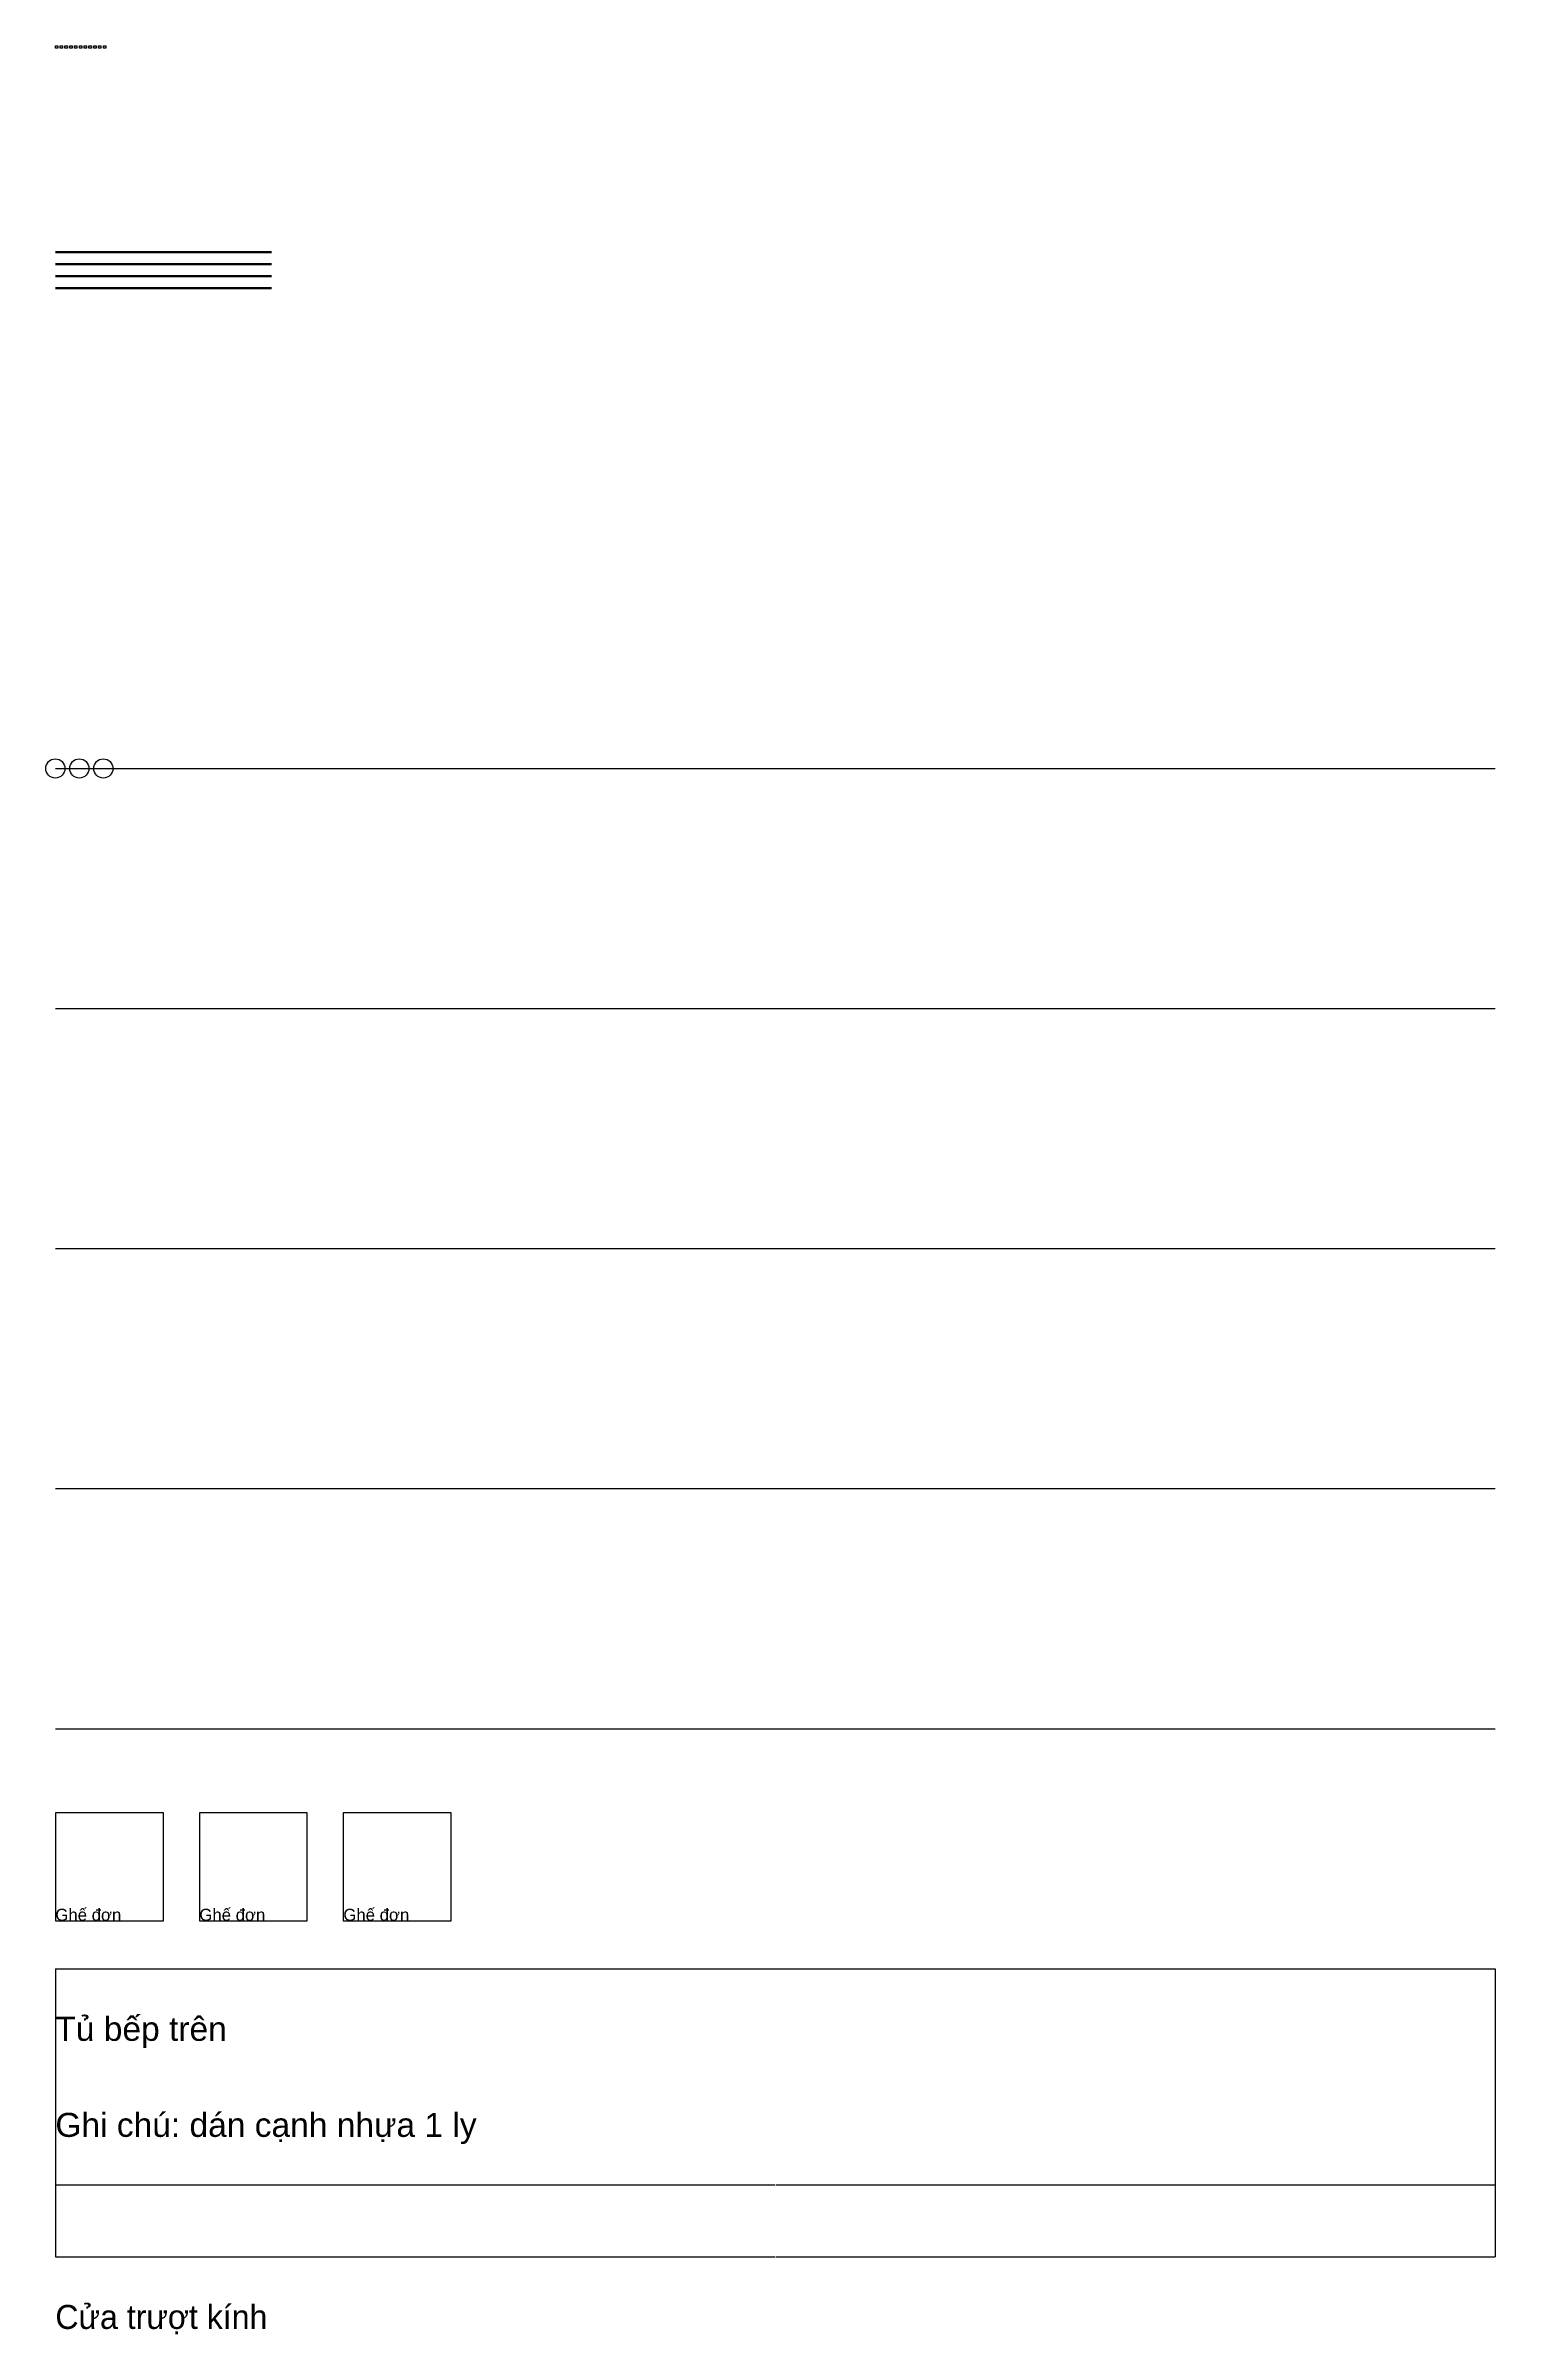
# Model space of a CAD drawing. Header units: millimetres. Extents: x -40 to 6000, y -1522 to 8010.
import ezdxf

# ---------------------------------------------------------------- set-up
doc = ezdxf.new("R2010")
doc.units = ezdxf.units.MM
for name, color, linetype in [('SYN-CHU', 7, 'Continuous'), ('SYN-KICH-THUOC', 7, 'Continuous'), ('SYN-NOI-THAT', 7, 'Continuous'), ('SYN-TUONG', 7, 'Continuous')]:
    doc.layers.add(name, color=color, linetype=linetype)
doc.styles.add('OpenSansCondensed-Light', font='OpenSansCondensed-Light.ttf')
doc.styles.add('SYN-CHU', font='arial.ttf')
doc.styles.add('SYN-VN-SHX', font='syn_vn.shx')
doc.dimstyles.get("Standard").update_dxf_attribs({"dimtxt": 2.5, "dimasz": 2.5, "dimexe": 1.25, "dimexo": 0.625, "dimtad": 1, "dimcen": 2.5, "dimazin": 3, "dimtfac": 1, "dimtmove": 0, "dimatfit": 3})
picture_1 = doc.add_image_def('image1.png', size_in_pixel=(10, 10))

# ---------------------------------------------------------------- blocks, each defined once
blk = doc.blocks.new('SYN-GHE')
blk.add_lwpolyline([(0, 0), (450, 0), (450, 450), (0, 450)], close=True)
at = {"style": 'SYN-CHU'}
blk.add_text('Ghế đơn', height=50, dxfattribs=at).set_placement((0, 0))
blk = doc.blocks.new('_CLOSEDFILLED')
at = {"color": 0, "linetype": 'BYBLOCK'}
blk.add_solid([(-1, 0), (0, 0), (-1, 0)], dxfattribs=at)
blk = doc.blocks.new('*D1')
for p, q in [((0, 0), (0, -900)), ((6000, 0), (6000, -900)), ((0.25, -900), (2998, -900)), ((3002, -900), (5999.75, -900))]:
    blk.add_line(p, q)
at = {"layer": 'Defpoints'}
for p in [(0, 0), (6000, 0), (0, -900)]:
    blk.add_point(p, dxfattribs=at)
at = {"layer": 'SYN-KICH-THUOC', "xscale": 0.25, "yscale": 0.25, "rotation": 180}
blk.add_blockref('_CLOSEDFILLED', (0, -900), dxfattribs=at)
at = {"layer": 'SYN-KICH-THUOC', "xscale": 0.25, "yscale": 0.25}
blk.add_blockref('_CLOSEDFILLED', (6000, -900), dxfattribs=at)
at = {"layer": 'SYN-KICH-THUOC', "insert": (3000, -900), "char_height": 1, "attachment_point": 5}
blk.add_mtext('6000', dxfattribs=at)
blk = doc.blocks.new('*D2')
for p, q in [((0, 0), (0, -1200)), ((6000, 0), (6000, -1200)), ((0.25, -1200), (2998, -1200)), ((3002, -1200), (5999.75, -1200))]:
    blk.add_line(p, q)
at = {"layer": 'Defpoints'}
for p in [(0, 0), (6000, 0), (0, -1200)]:
    blk.add_point(p, dxfattribs=at)
at = {"layer": 'SYN-KICH-THUOC', "xscale": 0.25, "yscale": 0.25, "rotation": 180}
blk.add_blockref('_CLOSEDFILLED', (0, -1200), dxfattribs=at)
at = {"layer": 'SYN-KICH-THUOC', "xscale": 0.25, "yscale": 0.25}
blk.add_blockref('_CLOSEDFILLED', (6000, -1200), dxfattribs=at)
at = {"layer": 'SYN-KICH-THUOC', "insert": (3000, -1200), "char_height": 1, "attachment_point": 5, "style": 'OpenSansCondensed-Light'}
blk.add_mtext('5999', dxfattribs=at)

msp = doc.modelspace()

# ---------------------------------------------------------------- linework, layer by layer
for centre in [(0, 5000), (100, 5000), (200, 5000)]:
    msp.add_circle(centre, 40)
at = {"layer": 'SYN-TUONG', "color": 1, "lineweight": 50}
for p, q in [((0, 7150), (900, 7150)), ((0, 7100), (900, 7100)), ((0, 7050), (900, 7050)), ((0, 7000), (900, 7000))]:
    msp.add_line(p, q, dxfattribs=at)
at = {"layer": 'SYN-TUONG'}
for p, q in [((0, 5000), (6000, 5000)), ((0, 4000), (6000, 4000)), ((0, 3000), (6000, 3000)), ((0, 2000), (6000, 2000)), ((0, 1000), (6000, 1000)), ((0, 0), (6000, 0))]:
    msp.add_line(p, q, dxfattribs=at)

# ---------------------------------------------------------------- block references
at = {"layer": 'SYN-NOI-THAT'}
for p in [(0, 200), (600, 200), (1200, 200)]:
    msp.add_blockref('SYN-GHE', p, dxfattribs=at)

# ---------------------------------------------------------------- texts
at = {"layer": 'SYN-CHU'}
for s, style, p in [('Tủ bếp trên', 'SYN-CHU', (0, -300)), ('Cửa trượt kính', 'SYN-VN-SHX', (0, -1500))]:
    msp.add_text(s, height=100, dxfattribs=dict(at, style=style)).set_placement(p)
at = {"layer": 'SYN-CHU', "insert": (0, -600), "char_height": 100, "attachment_point": 1, "style": 'SYN-CHU'}
msp.add_mtext('Ghi chú: dán cạnh nhựa 1 ly', dxfattribs=at)

# ---------------------------------------------------------------- dimensions: what is measured, and where the dimension line sits
at = {"layer": 'SYN-KICH-THUOC'}
dim = msp.add_linear_dim(base=(0, -900), p1=(0, 0), p2=(6000, 0), dimstyle='Standard', dxfattribs=at)
dim.commit()
dim.dimension.update_dxf_attribs({"geometry": '*D1', "text_midpoint": (3000, -900)})
dim = msp.add_linear_dim(base=(0, -1200), p1=(0, 0), p2=(6000, 0), text='5999', dimstyle='Standard', dxfattribs=at)
dim.commit()
dim.dimension.update_dxf_attribs({"geometry": '*D2', "text_midpoint": (3000, -1200)})

# ---------------------------------------------------------------- pictures from other files: only their frames are drawn
at = {"layer": 'SYN-NOI-THAT'}
image = msp.add_image(picture_1, insert=(0, 8000), size_in_units=(10, 10), dxfattribs=at)
image = msp.add_image(picture_1, insert=(20, 8000), size_in_units=(10, 10), dxfattribs=at)
image = msp.add_image(picture_1, insert=(40, 8000), size_in_units=(10, 10), dxfattribs=at)
image = msp.add_image(picture_1, insert=(60, 8000), size_in_units=(10, 10), dxfattribs=at)
image = msp.add_image(picture_1, insert=(80, 8000), size_in_units=(10, 10), dxfattribs=at)
image = msp.add_image(picture_1, insert=(100, 8000), size_in_units=(10, 10), dxfattribs=at)
image = msp.add_image(picture_1, insert=(120, 8000), size_in_units=(10, 10), dxfattribs=at)
image = msp.add_image(picture_1, insert=(140, 8000), size_in_units=(10, 10), dxfattribs=at)
image = msp.add_image(picture_1, insert=(160, 8000), size_in_units=(10, 10), dxfattribs=at)
image = msp.add_image(picture_1, insert=(180, 8000), size_in_units=(10, 10), dxfattribs=at)
image = msp.add_image(picture_1, insert=(200, 8000), size_in_units=(10, 10), dxfattribs=at)

doc.saveas('drawing.dxf')
